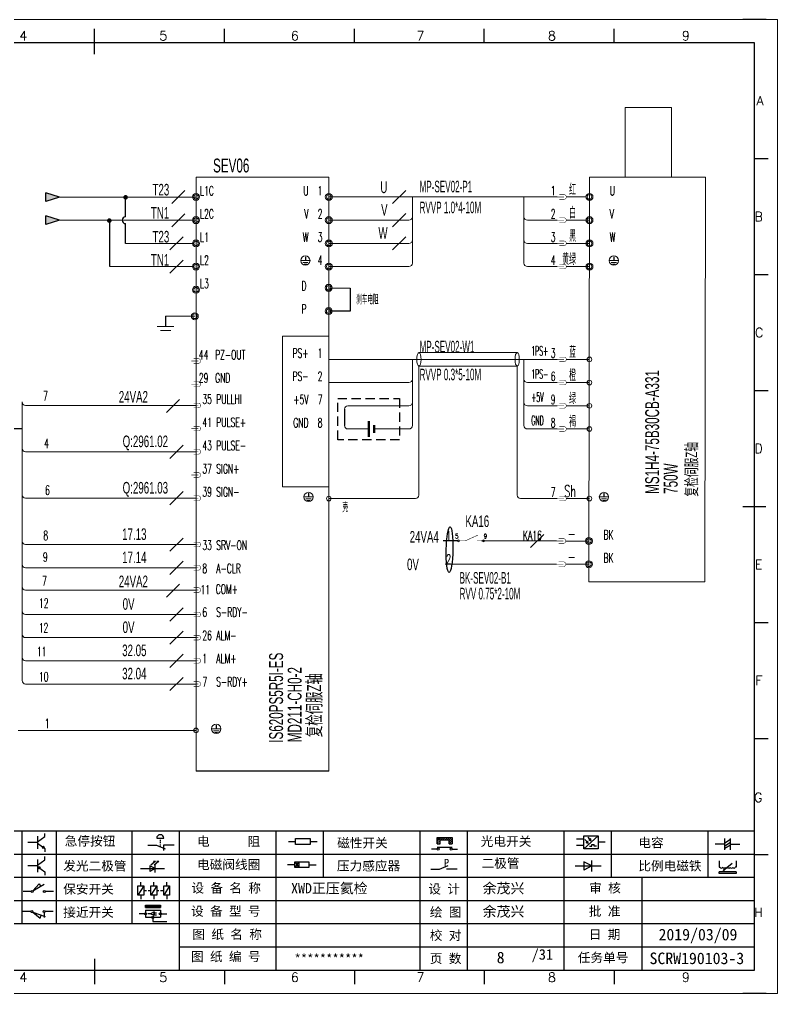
# Model space of a CAD drawing. Header units: millimetres. Extents: x -300 to 54435, y -106 to 60527.
# Drawn here: x 2840.7 to 3004.1, y 1904.7 to 2114.7 of the extents above; entities that cross this region are included whole.
import ezdxf
from ezdxf.enums import TextEntityAlignment as Align

# ---------------------------------------------------------------- set-up
doc = ezdxf.new("R2010")
doc.units = ezdxf.units.MM
doc.linetypes.add('DASHED', pattern=[0.75, 0.5, -0.25])
doc.layers.add('AE_BOR', color=1, linetype='Continuous')
doc.layers.add('ELEMENT', color=7, linetype='Continuous')
doc.layers.add('Dimension', color=3, linetype='Continuous', lineweight=13)
doc.styles.get("Standard").update_dxf_attribs({"font": ''})
doc.styles.add('WD', font='romans.shx', dxfattribs={"width": 0.8, "bigfont": 'gbcbig.shx'})
doc.styles.add('样式 8', font='arial.ttf', dxfattribs={"width": 0.6, "height": 2.5})
doc.styles.add('汉字', font='')
doc.styles.get('Standard').set_extended_font_data('SimSun')
doc.styles.get('汉字').set_extended_font_data('新宋体')

# ---------------------------------------------------------------- blocks, each defined once
blk = doc.blocks.new('$element$00000498')
at = {"const_width": 0.0233}
for points in [[(0, 0), (0, -0.25)], [(-0.25, -0.2), (0, -0.75)], [(0, -0.75), (0, -1)]]:
    blk.add_lwpolyline(points, dxfattribs=at)
at = {"flags": 9}
blk.add_attdef('S', (0, 0), '', height=0.00000667, dxfattribs=at)
blk = doc.blocks.new('H_KA_NO')
at = {"lineweight": 0}
for centre in [(0.2, 0), (5.6, 0)]:
    blk.add_circle(centre, 0.2, dxfattribs=at)
at = {"layer": 'ELEMENT', "color": 1, "xscale": 5, "yscale": 5, "zscale": 5, "rotation": 270}
blk.add_blockref('$element$00000498', (5.4, 0), dxfattribs=at)
at = {"lineweight": 0, "style": 'WD', "width": 0.8}
blk.add_attdef('端子号', text='', height=1, dxfattribs=at).set_placement((0.2, 0.5), align=Align.RIGHT)
blk.add_attdef('端子号', (5.6, 0.5), '', height=1, dxfattribs=at)
blk = doc.blocks.new('磁性开关')
at = {"linetype": 'ByBlock'}
h = blk.add_hatch(dxfattribs=at)
h.set_pattern_fill('ANSI31', color=256, scale=0.1, style=0)
h.paths.add_polyline_path([(-1910.88, -776.69), (-1910.88, -775.29), (-1907.69, -775.29), (-1907.69, -776.69), (-1908.31, -776.69), (-1908.31, -775.79), (-1910.25, -775.79), (-1910.25, -776.69)])
for p, q in [((-1910.88, -776.69), (-1910.88, -775.29)), ((-1910.88, -775.29), (-1907.69, -775.29)), ((-1910.88, -776.69), (-1910.25, -776.69)), ((-1910.25, -776.69), (-1910.25, -775.79)), ((-1910.25, -775.79), (-1908.31, -775.79)), ((-1908.31, -776.69), (-1908.31, -775.79)), ((-1908.31, -776.69), (-1907.69, -776.69)), ((-1907.69, -775.29), (-1907.69, -776.69)), ((-1910.91, -777.81), (-1912.09, -777.81)), ((-1910.88, -777.39), (-1907.69, -777.39)), ((-1907.66, -777.81), (-1906.48, -777.81))]:
    blk.add_line(p, q, dxfattribs=at)
for centre in [(-1910.68, -777.81), (-1907.88, -777.81)]:
    blk.add_circle(centre, 0.225, dxfattribs=at)
blk = doc.blocks.new('光电开关')
at = {"linetype": 'ByBlock'}
h = blk.add_hatch(dxfattribs=at)
h.set_pattern_fill('ANSI31', color=256, scale=0.01, style=0)
h.set_pattern_definition([(45, (0.172267, 0), (-0.0224506403, 0.0224506403), [])])
h.paths.add_polyline_path([(-1882.44, -776.34), (-1882.5, -775.91), (-1882.68, -776.07)])
h.paths.add_polyline_path([(-1882.86, -776.23), (-1882.44, -776.34), (-1882.68, -776.07)])
h.paths.add_polyline_path([(-1883.05, -776.88), (-1883.11, -776.45), (-1883.29, -776.61)])
h.paths.add_polyline_path([(-1883.47, -776.77), (-1883.05, -776.88), (-1883.29, -776.61)])
for p, q in [((-1884.01, -775.96), (-1885.56, -775.96)), ((-1880.91, -775.3), (-1884.01, -778.05)), ((-1883.75, -776.09), (-1883.05, -776.88)), ((-1883.11, -776.45), (-1883.47, -776.77)), ((-1883.05, -776.88), (-1883.47, -776.77)), ((-1883.14, -775.55), (-1882.44, -776.34)), ((-1883.05, -776.88), (-1883.11, -776.45)), ((-1882.5, -775.91), (-1882.86, -776.23)), ((-1882.44, -776.34), (-1882.86, -776.23)), ((-1882.44, -776.34), (-1882.5, -775.91)), ((-1879.37, -776.67), (-1880.91, -776.67)), ((-1884.01, -777.39), (-1885.56, -777.39)), ((-1882.78, -777.47), (-1882.23, -777.47)), ((-1882.23, -777.47), (-1882.23, -777.14)), ((-1882.23, -777.14), (-1881.78, -777.14)), ((-1881.78, -777.47), (-1881.78, -777.14)), ((-1881.23, -777.47), (-1881.78, -777.47))]:
    blk.add_line(p, q, dxfattribs=at)
blk.add_lwpolyline([(-1884.01, -775.3), (-1880.91, -775.3), (-1880.91, -778.05), (-1884.01, -778.05)], close=True, dxfattribs=at)
blk = doc.blocks.new('电磁阀线圈')
at = {"linetype": 'ByBlock'}
for p, q in [((-1854.61, -796.54), (-1856.17, -796.54)), ((-1854.61, -795.92), (-1853.75, -797.16)), ((-1853.75, -795.92), (-1854.61, -797.16)), ((-1853.75, -795.92), (-1853.75, -797.16)), ((-1851.53, -796.54), (-1849.97, -796.54))]:
    blk.add_line(p, q, dxfattribs=at)
blk.add_lwpolyline([(-1854.61, -795.92), (-1851.53, -795.92), (-1851.53, -797.16), (-1854.61, -797.16)], close=True, dxfattribs=at)
blk = doc.blocks.new('压力感应器')
at = {"linetype": 'ByBlock'}
for p, q in [((-1815.59, -777.73), (-1813.71, -776.93)), ((-1817.44, -777.73), (-1815.59, -777.73)), ((-1811.78, -777.73), (-1814.05, -777.73))]:
    blk.add_line(p, q, dxfattribs=at)
at = {"linetype": 'ByBlock', "insert": (-1814.65, -775.48), "char_height": 1.68, "width": 1.2242, "attachment_point": 1}
blk.add_mtext('{\\fNSimSun|b0|i0|c134|p49;P}', dxfattribs=at)
blk = doc.blocks.new('二极管')
at = {"linetype": 'ByBlock'}
for p, q in [((-1787.52, -776.77), (-1781.92, -776.77)), ((-1783.97, -776.77), (-1785.69, -775.9)), ((-1785.69, -775.9), (-1785.69, -777.65)), ((-1783.97, -776.77), (-1785.69, -777.65)), ((-1783.97, -777.99), (-1783.97, -775.56))]:
    blk.add_line(p, q, dxfattribs=at)
blk = doc.blocks.new('NPN三极管')
at = {"linetype": 'ByBlock'}
for p, q in [((-1785.73, -780.61), (-1785.73, -783.32)), ((-1785.73, -781.82), (-1784.15, -780.66)), ((-1784.15, -780.66), (-1784.15, -779.98)), ((-1785.73, -781.97), (-1787.81, -781.97)), ((-1785.73, -782.11), (-1784.15, -783.27)), ((-1784.41, -782.73), (-1784.74, -783.18)), ((-1784.15, -783.27), (-1784.74, -783.18)), ((-1784.15, -783.27), (-1784.41, -782.73)), ((-1784.15, -783.27), (-1784.15, -783.96))]:
    blk.add_line(p, q, dxfattribs=at)
blk = doc.blocks.new('PNP三极管')
at = {"linetype": 'ByBlock'}
for p, q in [((-1784.9, -785.38), (-1784.9, -788.09)), ((-1783.32, -785.43), (-1783.32, -784.75)), ((-1784.9, -786.74), (-1786.98, -786.74)), ((-1784.9, -786.59), (-1783.32, -785.43)), ((-1784.9, -786.88), (-1783.32, -788.04)), ((-1784.9, -786.88), (-1784.31, -786.97)), ((-1784.9, -786.88), (-1784.64, -787.42)), ((-1784.31, -786.97), (-1784.64, -787.42)), ((-1783.32, -788.04), (-1783.32, -788.73))]:
    blk.add_line(p, q, dxfattribs=at)
blk = doc.blocks.new('常开行程开关')
at = {"linetype": 'ByBlock'}
for p, q in [((-1785.89, -792.17), (-1784.52, -790.62)), ((-1785.89, -792.17), (-1783.43, -790.72)), ((-1784.52, -790.62), (-1784.19, -791.17)), ((-1786.29, -792.3), (-1788.01, -792.3)), ((-1781.48, -792.3), (-1783.21, -792.3))]:
    blk.add_line(p, q, dxfattribs=at)
for centre in [(-1786.07, -792.3), (-1783.42, -792.3)]:
    blk.add_circle(centre, 0.219, dxfattribs=at)
blk = doc.blocks.new('常闭行程开关')
at = {"linetype": 'ByBlock'}
for p, q in [((-1786.34, -796.62), (-1788.07, -796.62)), ((-1785.93, -796.72), (-1783.25, -797.7)), ((-1785.93, -796.72), (-1784.3, -798)), ((-1784.3, -798), (-1784.08, -797.4)), ((-1783.48, -796.84), (-1783.48, -797.85)), ((-1781.54, -796.62), (-1783.26, -796.62))]:
    blk.add_line(p, q, dxfattribs=at)
for centre in [(-1786.12, -796.62), (-1783.48, -796.62)]:
    blk.add_circle(centre, 0.219, dxfattribs=at)
blk = doc.blocks.new('电容')
at = {"linetype": 'ByBlock'}
for p, q in [((-1756.08, -782.99), (-1756.08, -780.56)), ((-1754.86, -780.79), (-1756.08, -781.55)), ((-1754.86, -782.99), (-1754.86, -780.56)), ((-1756.08, -781.77), (-1758.13, -781.77)), ((-1754.86, -781.44), (-1756.08, -782.2)), ((-1754.86, -781.99), (-1756.08, -782.75)), ((-1754.86, -781.77), (-1752.81, -781.77))]:
    blk.add_line(p, q, dxfattribs=at)
blk = doc.blocks.new('发光二极管')
at = {"linetype": 'ByBlock'}
for p, q in [((-1755.78, -785.92), (-1754.89, -785.14)), ((-1754.89, -785.14), (-1755.2, -785.22)), ((-1755.2, -785.22), (-1755.01, -785.43)), ((-1755.08, -785.92), (-1754.18, -785.14)), ((-1754.89, -785.14), (-1755.01, -785.43)), ((-1754.18, -785.14), (-1754.49, -785.22)), ((-1754.49, -785.22), (-1754.31, -785.43)), ((-1754.18, -785.14), (-1754.31, -785.43)), ((-1758.01, -786.77), (-1752.89, -786.77)), ((-1754.84, -786.77), (-1756.04, -786.16)), ((-1756.04, -786.16), (-1756.04, -787.39)), ((-1754.84, -786.77), (-1756.04, -787.39)), ((-1754.84, -787.63), (-1754.84, -785.92))]:
    blk.add_line(p, q, dxfattribs=at)
blk = doc.blocks.new('比例电磁阀')
at = {"linetype": 'ByBlock'}
for p, q in [((-1757.26, -775.38), (-1757.26, -776.71)), ((-1757.26, -776.71), (-1757.05, -776.71)), ((-1754.5, -775.98), (-1756.35, -777.44)), ((-1753.58, -776.71), (-1753.8, -776.71)), ((-1753.58, -775.38), (-1753.58, -776.71)), ((-1753.6, -777.73), (-1757.25, -777.73)), ((-1757.25, -778.13), (-1757.25, -777.73)), ((-1753.6, -778.13), (-1757.25, -778.13)), ((-1756.35, -777.44), (-1756.25, -777.25)), ((-1756.35, -777.44), (-1756.15, -777.38)), ((-1756.15, -777.38), (-1756.25, -777.25)), ((-1753.6, -777.73), (-1753.6, -778.13))]:
    blk.add_line(p, q, dxfattribs=at)
for centre in [(-1756.78, -776.71), (-1756.24, -776.71), (-1755.7, -776.71), (-1755.15, -776.71), (-1754.61, -776.71), (-1754.07, -776.71)]:
    blk.add_arc(centre, 0.271, 180, 0, dxfattribs=at)
blk = doc.blocks.new('保安开关')
at = {"linetype": 'ByBlock'}
for p, q in [((-1757.33, -790.79), (-1758.6, -792.81)), ((-1757.96, -790.79), (-1757.96, -789.97)), ((-1754.54, -790.79), (-1755.81, -792.81)), ((-1755.17, -790.79), (-1755.17, -789.97)), ((-1751.75, -790.79), (-1753.02, -792.81)), ((-1752.39, -790.79), (-1752.39, -789.97)), ((-1757.96, -792.81), (-1757.96, -793.62)), ((-1757.33, -791.8), (-1756.72, -791.8)), ((-1756.35, -791.8), (-1755.89, -791.8)), ((-1755.17, -792.81), (-1755.17, -793.62)), ((-1754.52, -791.8), (-1754.06, -791.8)), ((-1753.69, -791.8), (-1753.08, -791.8)), ((-1752.39, -792.81), (-1752.39, -793.62))]:
    blk.add_line(p, q, dxfattribs=at)
for points in [[(-1758.6, -790.79), (-1757.33, -790.79), (-1757.33, -792.81), (-1758.6, -792.81)], [(-1755.81, -790.79), (-1754.54, -790.79), (-1754.54, -792.81), (-1755.81, -792.81)], [(-1753.02, -790.79), (-1751.75, -790.79), (-1751.75, -792.81), (-1753.02, -792.81)]]:
    blk.add_lwpolyline(points, close=True, dxfattribs=at)
blk = doc.blocks.new('接近开关')
at = {"linetype": 'ByBlock'}
h = blk.add_hatch(dxfattribs=at)
h.set_pattern_fill('ANSI31', color=256, scale=0.01, style=0)
h.set_pattern_definition([(45, (-89.131516, -30.795668), (-0.0224506403, 0.0224506403), [])])
h.paths.add_polyline_path([(-1516.96, -1123.35), (-1516.96, -1122.85), (-1513.76, -1122.85), (-1513.76, -1123.35)])
for p, q in [((-1516.96, -1123.35), (-1516.96, -1122.85)), ((-1516.96, -1122.85), (-1513.76, -1122.85)), ((-1516.96, -1123.35), (-1513.76, -1123.35)), ((-1513.76, -1122.85), (-1513.76, -1123.35)), ((-1517.18, -1124.71), (-1518.36, -1124.71)), ((-1516.96, -1123.95), (-1513.76, -1123.95)), ((-1516.96, -1123.95), (-1516.96, -1125.47)), ((-1516.96, -1125.47), (-1513.76, -1125.47)), ((-1515.91, -1124.71), (-1516.45, -1124.71)), ((-1515.11, -1124.31), (-1515.91, -1124.71)), ((-1515.11, -1125.11), (-1515.91, -1124.71)), ((-1515.33, -1124.53), (-1515.17, -1124.53)), ((-1515.33, -1124.88), (-1515.17, -1124.88)), ((-1515.25, -1124.45), (-1515.25, -1124.61)), ((-1515.11, -1124.31), (-1515.11, -1125.11)), ((-1515.11, -1124.48), (-1514.58, -1124.48)), ((-1515.11, -1124.94), (-1514.58, -1124.94)), ((-1513.76, -1123.95), (-1513.76, -1125.47)), ((-1513.54, -1124.71), (-1512.36, -1124.71)), ((-1515.36, -1125.69), (-1515.36, -1126.36)), ((-1515.36, -1126.36), (-1512.36, -1126.36))]:
    blk.add_line(p, q, dxfattribs=at)
for centre in [(-1516.96, -1124.71), (-1515.36, -1125.47), (-1513.76, -1124.71)]:
    blk.add_circle(centre, 0.225, dxfattribs=at)
blk = doc.blocks.new('电阻')
at = {"linetype": 'ByBlock'}
for p, q in [((-3.09, 0), (-1.57, 0)), ((1.57, 0), (3.09, 0))]:
    blk.add_line(p, q, dxfattribs=at)
blk.add_lwpolyline([(-1.57, 0.63), (1.57, 0.63), (1.57, -0.63), (-1.57, -0.63)], close=True, dxfattribs=at)
blk = doc.blocks.new('急停按钮')
at = {"linetype": 'ByBlock'}
for p, q in [((-1.86, 0), (0, 0)), ((0, 0), (1.88, -0.81)), ((0.06, 1.45), (1.61, 1.45)), ((0.83, 1.45), (0.83, 1.24)), ((0.83, 1.07), (0.83, 0.85)), ((0.83, 0.68), (0.83, 0.47)), ((0.83, 0.29), (0.83, 0.08)), ((3.81, 0), (1.54, 0)), ((1.54, 0), (1.54, -1.15)), ((0.83, -0.09), (0.83, -0.24))]:
    blk.add_line(p, q, dxfattribs=at)
blk.add_arc((0.83, 1.45), 0.774, 0, 180)

msp = doc.modelspace()

# ---------------------------------------------------------------- hatches: boundary and pattern name
for points in [[(2846.377, 2075.458), (2846.377, 2077.328), (2849.295, 2076.393)], [(2846.377, 2070.458), (2846.377, 2072.328), (2849.295, 2071.393)]]:
    msp.add_hatch(color=7).paths.add_polyline_path(points)
at = {"lineweight": -2}
h = msp.add_hatch(color=7, dxfattribs=at)
edge = h.paths.add_edge_path()
edge.add_arc((2863.551, 2076.337), 0.5, 0, 360)
h = msp.add_hatch(color=7, dxfattribs=at)
edge = h.paths.add_edge_path()
edge.add_arc((2860.046, 2071.313), 0.5, 0, 360)

# ---------------------------------------------------------------- linework, layer by layer
at = {"color": 7}
for p, q in [((2999.085, 2109.676), (2712.085, 2109.676)), ((2999.085, 1909.676), (2999.085, 2109.676)), ((2849.295, 2076.393), (2846.377, 2077.328)), ((2846.377, 2075.458), (2846.377, 2077.328)), ((2849.295, 2076.393), (2846.377, 2075.458)), ((2863.547, 2072.129), (2863.547, 2076.393)), ((2849.295, 2071.393), (2846.377, 2072.328)), ((2846.377, 2070.458), (2846.377, 2072.328)), ((2849.295, 2071.393), (2846.377, 2070.458)), ((2860.129, 2061.406), (2860.129, 2071.393)), ((2863.547, 2066.406), (2863.547, 2070.657)), ((2902.301, 2063.491), (2902.301, 2062.701)), ((2968.792, 2063.491), (2968.792, 2062.701)), ((2907.354, 2056.813), (2911.94, 2056.743)), ((2911.94, 2056.743), (2911.94, 2051.813)), ((2911.94, 2051.813), (2907.354, 2051.813)), ((2872.169, 2050.701), (2872.169, 2048.52)), ((2910.732, 2030.644), (2910.732, 2027.144)), ((2821.356, 2026.469), (2841.23, 2026.469)), ((2902.986, 2012.526), (2902.986, 2011.736)), ((2966.668, 2012.526), (2966.668, 2011.736)), ((2935.328, 2002.274), (2932.006, 2002.274)), ((2883.094, 1962.542), (2883.094, 1961.752)), ((2907.354, 1952.605), (2878.726, 1952.605)), ((2717.115, 1909.676), (2996.615, 1909.676)), ((2837.881, 1909.676), (2897.831, 1909.676)), ((2897.831, 1909.676), (2966.617, 1909.676))]:
    msp.add_line(p, q, dxfattribs=at)
at = {"color": 7, "lineweight": 0}
for p, q in [((2878.594, 2076.393), (2849.295, 2076.393)), ((2907.354, 2076.41), (2956.551, 2076.41)), ((2925.37, 2062.16), (2925.37, 2076.41)), ((2949.418, 2062.16), (2949.418, 2076.41)), ((2958.551, 2076.41), (2962.793, 2076.41)), ((2878.594, 2071.393), (2849.295, 2071.393)), ((2907.354, 2071.41), (2924.62, 2071.41)), ((2956.551, 2071.41), (2950.168, 2071.41)), ((2963.543, 2071.41), (2958.551, 2071.41)), ((2878.226, 2066.406), (2863.547, 2066.406)), ((2907.354, 2066.41), (2924.62, 2066.41)), ((2956.551, 2066.41), (2950.168, 2066.41)), ((2963.543, 2066.406), (2958.551, 2066.406)), ((2901.407, 2062.694), (2903.196, 2062.694)), ((2901.739, 2062.265), (2902.864, 2062.265)), ((2967.897, 2062.694), (2969.686, 2062.694)), ((2968.23, 2062.265), (2969.354, 2062.265)), ((2878.226, 2061.406), (2860.129, 2061.406)), ((2902.025, 2061.919), (2902.598, 2061.919)), ((2907.354, 2061.41), (2924.62, 2061.41)), ((2956.551, 2061.41), (2950.168, 2061.41)), ((2963.543, 2061.402), (2958.551, 2061.402)), ((2968.515, 2061.919), (2969.088, 2061.919)), ((2878.476, 2050.701), (2872.169, 2050.701)), ((2870.381, 2048.506), (2873.958, 2048.506)), ((2871.045, 2047.648), (2873.294, 2047.648)), ((2956.551, 2041.394), (2907.354, 2041.394)), ((2925.37, 2027.144), (2925.37, 2041.394)), ((2926.799, 2042.858), (2947.96, 2042.859)), ((2949.418, 2027.144), (2949.418, 2041.394)), ((2963.543, 2041.39), (2958.551, 2041.39)), ((2926.778, 2039.929), (2947.96, 2039.929)), ((2926.778, 2039.929), (2926.778, 2012.136)), ((2947.96, 2039.929), (2947.96, 2012.144)), ((2907.354, 2036.394), (2924.62, 2036.394)), ((2956.551, 2036.394), (2950.168, 2036.394)), ((2963.543, 2036.386), (2958.551, 2036.386)), ((2841.231, 1972.156), (2841.231, 2032.219)), ((2841.981, 2031.469), (2878.726, 2031.469)), ((2911.482, 2031.394), (2924.62, 2031.394)), ((2956.551, 2031.394), (2950.168, 2031.394)), ((2963.543, 2031.386), (2958.551, 2031.386)), ((2915.959, 2026.394), (2911.482, 2026.394)), ((2917.155, 2026.394), (2924.62, 2026.394)), ((2956.551, 2026.394), (2950.168, 2026.394)), ((2963.543, 2026.386), (2958.551, 2026.386)), ((2878.726, 2021.469), (2841.981, 2021.469)), ((2841.981, 2011.469), (2878.726, 2011.469)), ((2902.092, 2011.729), (2903.881, 2011.729)), ((2902.424, 2011.3), (2903.548, 2011.3)), ((2902.71, 2010.954), (2903.283, 2010.954)), ((2907.354, 2011.386), (2926.028, 2011.386)), ((2956.551, 2011.394), (2948.71, 2011.394)), ((2963.543, 2011.386), (2958.551, 2011.386)), ((2965.774, 2011.729), (2967.562, 2011.729)), ((2966.106, 2011.3), (2967.23, 2011.3)), ((2966.391, 2010.954), (2966.965, 2010.954)), ((2841.981, 2001.469), (2878.726, 2001.469)), ((2956.439, 2002.242), (2940.26, 2002.242)), ((2963.431, 2002.238), (2958.439, 2002.238)), ((2956.439, 1997.242), (2932.421, 1997.242)), ((2956.439, 1997.242), (2934.522, 1997.242)), ((2963.431, 1997.234), (2958.439, 1997.234)), ((2841.981, 1996.465), (2878.726, 1996.465)), ((2841.981, 1991.67), (2878.726, 1991.67)), ((2878.726, 1986.402), (2841.981, 1986.402)), ((2878.726, 1981.398), (2841.981, 1981.398)), ((2878.726, 1976.41), (2841.981, 1976.41)), ((2878.726, 1971.406), (2841.981, 1971.406)), ((2878.726, 1961.402), (2840.417, 1961.402)), ((2883.989, 1961.745), (2882.2, 1961.745)), ((2883.656, 1961.316), (2882.532, 1961.316)), ((2883.371, 1960.97), (2882.798, 1960.97))]:
    msp.add_line(p, q, dxfattribs=at)
at = {"color": 7, "linetype": 'ByBlock'}
for p, q in [((2999.085, 1939.676), (2712.085, 1939.676)), ((2999.085, 1934.676), (2712.085, 1934.676)), ((2999.085, 1929.676), (2712.085, 1929.676)), ((2999.085, 1924.676), (2712.085, 1924.676)), ((2999.085, 1919.676), (2712.085, 1919.676)), ((2999.085, 1914.676), (2875.108, 1914.676))]:
    msp.add_line(p, q, dxfattribs=at)
at = {"color": 7, "lineweight": -2}
for p, q in [((2841.2, 1939.676), (2841.2, 1919.676)), ((2848.56, 1939.676), (2848.56, 1919.676)), ((2864.87, 1939.676), (2864.87, 1919.676)), ((2875.108, 1939.676), (2875.108, 1909.761)), ((2895.918, 1939.676), (2895.918, 1929.676)), ((2906.156, 1939.676), (2906.156, 1929.676)), ((2926.966, 1939.676), (2926.966, 1929.676)), ((2937.204, 1939.676), (2937.204, 1929.676)), ((2958.015, 1939.676), (2958.015, 1929.676)), ((2968.253, 1939.676), (2968.253, 1929.676)), ((2989.063, 1939.676), (2989.063, 1929.676)), ((2895.918, 1929.676), (2895.918, 1909.761)), ((2926.966, 1929.676), (2926.966, 1909.676)), ((2937.204, 1929.676), (2937.204, 1909.676)), ((2958.015, 1929.676), (2958.015, 1909.676)), ((2974.867, 1929.676), (2974.867, 1909.676))]:
    msp.add_line(p, q, dxfattribs=at)
at = {"color": 7, "ltscale": 2}
for p, q in [((2999.085, 1909.676), (2999.085, 1931.123)), ((2966.617, 1909.676), (2996.615, 1909.676)), ((2966.617, 1909.676), (2999.085, 1909.676))]:
    msp.add_line(p, q, dxfattribs=at)
at = {"color": 7, "lineweight": 0}
for points in [[(2971.224, 2095.693), (2981.224, 2095.693), (2981.224, 2080.693), (2971.224, 2080.693)], [(2963.543, 2080.693), (2988.543, 2080.693), (2988.426, 1993.442), (2963.426, 1993.442)], [(2907.354, 2046.394), (2897.354, 2046.394), (2897.354, 2013.894), (2907.354, 2013.894)]]:
    msp.add_lwpolyline(points, close=True, dxfattribs=at)
msp.add_lwpolyline([(2878.726, 1952.605), (2878.726, 2080.693), (2907.354, 2080.693), (2907.354, 1952.605)], dxfattribs=at)
at = {"color": 7, "lineweight": 0, "const_width": 0.1, "flags": 128}
for points in [[(2957.051, 2076.91), (2958.051, 2076.91, -1), (2958.051, 2075.91), (2957.051, 2075.91)], [(2957.051, 2071.91), (2958.051, 2071.91, -1), (2958.051, 2070.91), (2957.051, 2070.91)], [(2957.051, 2066.91), (2958.051, 2066.91, -1), (2958.051, 2065.91), (2957.051, 2065.91)], [(2957.051, 2061.91), (2958.051, 2061.91, -1), (2958.051, 2060.91), (2957.051, 2060.91)], [(2878.226, 2041.544), (2879.226, 2041.544, -1), (2879.226, 2040.544), (2878.226, 2040.544)], [(2957.051, 2041.894), (2958.051, 2041.894, -1), (2958.051, 2040.894), (2957.051, 2040.894)], [(2878.226, 2036.544), (2879.226, 2036.544, -1), (2879.226, 2035.544), (2878.226, 2035.544)], [(2957.051, 2036.894), (2958.051, 2036.894, -1), (2958.051, 2035.894), (2957.051, 2035.894)], [(2878.226, 2031.969), (2879.226, 2031.969, -1), (2879.226, 2030.969), (2878.226, 2030.969)], [(2957.051, 2031.894), (2958.051, 2031.894, -1), (2958.051, 2030.894), (2957.051, 2030.894)], [(2878.226, 2026.969), (2879.226, 2026.969, -1), (2879.226, 2025.969), (2878.226, 2025.969)], [(2957.051, 2026.894), (2958.051, 2026.894, -1), (2958.051, 2025.894), (2957.051, 2025.894)], [(2878.226, 2021.969), (2879.226, 2021.969, -1), (2879.226, 2020.969), (2878.226, 2020.969)], [(2878.226, 2016.969), (2879.226, 2016.969, -1), (2879.226, 2015.969), (2878.226, 2015.969)], [(2878.226, 2011.969), (2879.226, 2011.969, -1), (2879.226, 2010.969), (2878.226, 2010.969)], [(2957.051, 2011.894), (2958.051, 2011.894, -1), (2958.051, 2010.894), (2957.051, 2010.894)], [(2878.226, 2001.969), (2879.226, 2001.969, -1), (2879.226, 2000.969), (2878.226, 2000.969)], [(2956.939, 2002.742), (2957.939, 2002.742, -1), (2957.939, 2001.742), (2956.939, 2001.742)], [(2956.939, 1997.742), (2957.939, 1997.742, -1), (2957.939, 1996.742), (2956.939, 1996.742)], [(2878.226, 1996.965), (2879.226, 1996.965, -1), (2879.226, 1995.965), (2878.226, 1995.965)], [(2878.226, 1992.17), (2879.226, 1992.17, -1), (2879.226, 1991.17), (2878.226, 1991.17)], [(2878.226, 1986.902), (2879.226, 1986.902, -1), (2879.226, 1985.902), (2878.226, 1985.902)], [(2878.226, 1981.898), (2879.226, 1981.898, -1), (2879.226, 1980.898), (2878.226, 1980.898)], [(2878.226, 1976.91), (2879.226, 1976.91, -1), (2879.226, 1975.91), (2878.226, 1975.91)], [(2878.226, 1971.906), (2879.226, 1971.906, -1), (2879.226, 1970.906), (2878.226, 1970.906)]]:
    msp.add_lwpolyline(points, format="xyb", dxfattribs=at)
for points in [[(2958.051, 2076.41), (2956.551, 2076.41)], [(2958.051, 2071.41), (2956.551, 2071.41)], [(2958.051, 2066.41), (2956.551, 2066.41)], [(2958.051, 2061.41), (2956.551, 2061.41)], [(2958.051, 2041.394), (2956.551, 2041.394)], [(2879.226, 2041.044), (2877.726, 2041.044)], [(2879.226, 2036.044), (2877.726, 2036.044)], [(2958.051, 2036.394), (2956.551, 2036.394)], [(2879.226, 2031.469), (2877.726, 2031.469)], [(2958.051, 2031.394), (2956.551, 2031.394)], [(2879.226, 2026.469), (2877.726, 2026.469)], [(2958.051, 2026.394), (2956.551, 2026.394)], [(2879.226, 2021.469), (2877.726, 2021.469)], [(2879.226, 2016.469), (2877.726, 2016.469)], [(2879.226, 2011.469), (2877.726, 2011.469)], [(2958.051, 2011.394), (2956.551, 2011.394)], [(2879.226, 2001.469), (2877.726, 2001.469)], [(2957.939, 2002.242), (2956.439, 2002.242)], [(2957.939, 1997.242), (2956.439, 1997.242)], [(2879.226, 1996.465), (2877.726, 1996.465)], [(2879.226, 1991.67), (2877.726, 1991.67)], [(2879.226, 1986.402), (2877.726, 1986.402)], [(2879.226, 1981.398), (2877.726, 1981.398)], [(2879.226, 1976.41), (2877.726, 1976.41)], [(2879.226, 1971.406), (2877.726, 1971.406)]]:
    msp.add_lwpolyline(points, dxfattribs=at)
at = {"color": 7, "linetype": 'DASHED', "ltscale": 4}
msp.add_lwpolyline([(2909.272, 2032.956), (2922.559, 2032.956), (2922.559, 2024.057), (2909.272, 2024.057)], close=True, dxfattribs=at)
at = {"color": 7}
for points in [[(2915.959, 2028.092, 0.5, 0.5, 0), (2915.959, 2024.696, 2, 2, 0)], [(2917.155, 2027.243, 0.5, 0.5, 0), (2917.155, 2025.545, 2, 2, 0)]]:
    msp.add_lwpolyline(points, format="xyseb", dxfattribs=at)
at = {"color": 7, "lineweight": 0}
for centre, radius in [((2878.726, 2076.41), 0.75), ((2878.726, 2076.41), 0.5), ((2907.354, 2076.41), 0.75), ((2907.354, 2076.41), 0.5), ((2963.543, 2076.41), 0.75), ((2963.543, 2076.41), 0.5), ((2878.726, 2071.41), 0.75), ((2878.726, 2071.41), 0.5), ((2907.354, 2071.41), 0.75), ((2907.354, 2071.41), 0.5), ((2963.543, 2071.41), 0.75), ((2963.543, 2071.41), 0.5), ((2878.726, 2066.406), 0.75), ((2878.726, 2066.406), 0.5), ((2907.354, 2066.41), 0.75), ((2907.354, 2066.41), 0.5), ((2963.543, 2066.406), 0.75), ((2963.543, 2066.406), 0.5), ((2902.301, 2062.701), 1), ((2968.792, 2062.701), 1), ((2878.726, 2061.406), 0.75), ((2878.726, 2061.406), 0.5), ((2907.354, 2061.41), 0.75), ((2907.354, 2061.41), 0.5), ((2963.543, 2061.402), 0.75), ((2963.543, 2061.402), 0.5), ((2878.726, 2056.402), 0.75), ((2878.726, 2056.402), 0.5), ((2907.32, 2056.813), 0.75), ((2907.32, 2056.813), 0.5), ((2907.32, 2051.813), 0.75), ((2907.32, 2051.813), 0.5), ((2878.476, 2050.701), 0.75), ((2878.476, 2050.701), 0.5), ((2963.543, 2041.39), 0.5), ((2963.543, 2036.386), 0.5), ((2963.543, 2031.386), 0.5), ((2963.543, 2026.386), 0.5), ((2902.986, 2011.736), 1), ((2907.354, 2011.386), 0.5), ((2963.543, 2011.386), 0.5), ((2966.668, 2011.736), 1), ((2963.431, 2002.238), 0.75), ((2963.431, 2002.238), 0.5), ((2963.431, 1997.234), 0.75), ((2963.431, 1997.234), 0.5), ((2878.726, 1961.402), 0.5), ((2883.094, 1961.752), 1)]:
    msp.add_circle(centre, radius, dxfattribs=at)
at = {"color": 7}
msp.add_arc((2863.547, 2071.393), 0.736, 90, 270, dxfattribs=at)
at = {"color": 7, "lineweight": 0}
for centre, start, end in [((2924.62, 2072.16), 270, 0), ((2950.168, 2072.16), 180, 270), ((2924.62, 2067.16), 270, 0), ((2950.168, 2067.16), 180, 270), ((2924.62, 2062.16), 270, 0), ((2950.168, 2062.16), 180, 270), ((2924.62, 2037.144), 270, 0), ((2950.168, 2037.144), 180, 270), ((2841.981, 2032.219), 180, 270), ((2911.482, 2030.644), 90, 180), ((2924.62, 2032.144), 270, 0), ((2950.168, 2032.144), 180, 270), ((2911.482, 2027.144), 180, 270), ((2924.62, 2027.144), 270, 0), ((2950.168, 2027.144), 180, 270), ((2841.981, 2022.219), 180, 270), ((2841.981, 2012.219), 180, 270), ((2926.028, 2012.136), 270, 0), ((2948.71, 2012.144), 180, 270), ((2841.981, 2002.219), 180, 270), ((2841.981, 1997.215), 180, 270), ((2841.981, 1992.42), 180, 270), ((2841.981, 1987.152), 180, 270), ((2841.981, 1982.148), 180, 270), ((2841.981, 1977.16), 180, 270), ((2841.981, 1972.156), 180, 270)]:
    msp.add_arc(centre, 0.75, start, end, dxfattribs=at)
msp.add_ellipse((2926.778, 2041.394), major_axis=(0, 1.465), ratio=0.3169375, dxfattribs=at)
at = {"color": 7, "lineweight": 0, "extrusion": (0, 0, -1)}
msp.add_ellipse((2947.96, 2041.394), major_axis=(0, 1.465), ratio=0.3169375, dxfattribs=at)
at = {"color": 7}
msp.add_ellipse((2933.385, 2000.38), major_axis=(0.109, 4.907), ratio=0.1479253, dxfattribs=at)
at = {"layer": 'AE_BOR', "color": 7, "lineweight": 15}
for p, q in [((2707.081, 2114.676), (3004.081, 2114.676)), ((3004.081, 2114.676), (3004.081, 1904.676)), ((3004.081, 1904.676), (2707.081, 1904.676))]:
    msp.add_line(p, q, dxfattribs=at)
at = {"layer": 'AE_BOR', "color": 7}
for p, q in [((2856.865, 2109.676), (2856.865, 2112.676)), ((2884.865, 2109.676), (2884.865, 2112.676)), ((2912.865, 2109.676), (2912.865, 2112.676)), ((2940.865, 2109.676), (2940.865, 2112.676)), ((2968.865, 2109.676), (2968.865, 2112.676)), ((2999.085, 2084.676), (3002.085, 2084.676)), ((2999.085, 2059.676), (3002.085, 2059.676)), ((2999.085, 2034.676), (3002.085, 2034.676)), ((2999.085, 1984.676), (3002.085, 1984.676)), ((2999.085, 1959.676), (3002.085, 1959.676)), ((2999.085, 1934.676), (3002.085, 1934.676)), ((2856.865, 1909.676), (2856.865, 1906.676)), ((2884.865, 1909.676), (2884.865, 1906.676)), ((2912.865, 1909.676), (2912.865, 1906.676)), ((2940.865, 1909.676), (2940.865, 1906.676)), ((2968.865, 1909.676), (2968.865, 1906.676))]:
    msp.add_line(p, q, dxfattribs=at)
at = {"layer": 'AE_BOR', "color": 7, "lineweight": 30}
for p, q in [((3001.615, 2114.676), (2996.615, 2114.676)), ((2856.865, 2107.176), (2856.865, 2112.176)), ((2996.585, 2009.676), (3001.585, 2009.676)), ((2856.865, 1912.176), (2856.865, 1907.176)), ((2856.865, 1909.676), (2856.865, 1907.176)), ((3001.615, 1904.676), (2996.615, 1904.676))]:
    msp.add_line(p, q, dxfattribs=at)
at = {"layer": 'Dimension', "color": 7, "lineweight": 0}
for p, q in [((2873.487, 2074.979), (2876.315, 2077.807)), ((2921.094, 2074.996), (2923.923, 2077.824)), ((2873.487, 2069.979), (2876.315, 2072.807)), ((2921.094, 2069.996), (2923.923, 2072.824)), ((2873.119, 2064.992), (2875.948, 2067.82)), ((2921.094, 2064.996), (2923.923, 2067.824)), ((2873.119, 2059.992), (2875.948, 2062.82)), ((2872.348, 2029.912), (2875.177, 2032.741)), ((2873.119, 2020.055), (2875.948, 2022.884)), ((2873.119, 2010.055), (2875.948, 2012.884)), ((2950.847, 2000.828), (2953.675, 2003.656)), ((2873.119, 2000.055), (2875.948, 2002.884)), ((2873.119, 1995.051), (2875.948, 1997.88)), ((2872.348, 1990.113), (2875.177, 1992.941)), ((2873.119, 1984.988), (2875.948, 1987.816)), ((2873.119, 1979.984), (2875.948, 1982.812)), ((2873.119, 1974.996), (2875.948, 1977.824)), ((2873.119, 1969.992), (2875.948, 1972.82))]:
    msp.add_line(p, q, dxfattribs=at)

# ---------------------------------------------------------------- block references
at = {"color": 7, "lineweight": 0}
ref = msp.add_blockref('H_KA_NO', (2935.128, 2002.274), dxfattribs=at)
ref.add_attrib('端子号', '9', (2940.728, 2002.774), dxfattribs={"lineweight": 0, "height": 1, "style": 'WD', "width": 0.8})
ref.add_attrib('端子号', '5', dxfattribs={"lineweight": 0, "height": 1, "style": 'WD', "width": 0.8}).set_placement((2935.328, 2002.774), align=Align.RIGHT)
at = {"color": 7, "linetype": 'ByBlock'}
for name, p in [('NPN三极管', (4630.278, 2719.179)), ('磁性开关', (4841.61, 2713.636)), ('光电开关', (4846.306, 2713.945)), ('电容', (4748.773, 2718.657)), ('PNP三极管', (4629.453, 2718.95)), ('发光二极管', (4624.796, 2718.369)), ('电磁阀线圈', (4754.606, 2728.974)), ('压力感应器', (4746.805, 2709.192)), ('二极管', (4747.993, 2708.95)), ('比例电磁阀', (4748.773, 2708.657)), ('常开行程开关', (4629.453, 2718.95)), ('保安开关', (4624.796, 2718.657)), ('接近开关', (4384.797, 3046.574)), ('常闭行程开关', (4629.453, 2718.95))]:
    msp.add_blockref(name, p, dxfattribs=at)
at = {"color": 7}
for name, p in [('急停按钮', (2870.197, 1936.692)), ('电阻', (2901.737, 1937.453))]:
    msp.add_blockref(name, p, dxfattribs=at)

# ---------------------------------------------------------------- texts
at = {"color": 7, "lineweight": 0, "style": 'WD', "width": 0.6}
for s, height, p in [('红', 2.5, (2960.655, 2076.76)), ('U', 2, (2902.986, 2076.76)), ('1', 2, (2905.986, 2076.768)), ('V', 2, (2902.986, 2071.76)), ('2', 2, (2905.986, 2071.768)), ('白', 2.5, (2960.655, 2071.76)), ('W', 2, (2902.986, 2066.76)), ('3', 2, (2905.986, 2066.764)), ('黑', 2.5, (2960.655, 2066.756)), ('黄绿', 2.5, (2960.655, 2061.756)), ('4', 2, (2905.986, 2061.76)), ('D', 2, (2902.545, 2056.253)), ('P', 2, (2902.545, 2051.253)), ('PS+', 2, (2902.986, 2041.744)), ('1', 2, (2905.986, 2041.744)), ('蓝', 2.5, (2960.655, 2041.74)), ('橙', 2.5, (2960.655, 2036.74)), ('PS-', 2, (2902.986, 2036.744)), ('2', 2, (2905.986, 2036.744)), ('7', 2, (2846.808, 2032.528)), ('+5V', 2, (2902.986, 2031.744)), ('7', 2, (2905.986, 2031.744)), ('绿', 2.5, (2960.655, 2031.74)), ('GND', 2, (2902.986, 2026.74)), ('8', 2, (2905.986, 2026.74)), ('褐', 2.5, (2960.655, 2026.74)), ('4', 2, (2846.999, 2022.27)), ('6', 2, (2847.224, 2012.203)), ('Sh', 2.5, (2960.655, 2011.74)), ('壳', 2, (2911.49, 2008.458)), ('8', 2, (2846.851, 2002.429)), ('1', 2, (2933.705, 2002.345)), ('-', 2.5, (2960.543, 2002.588)), ('9', 2, (2846.753, 1997.791)), ('2', 2, (2933.705, 1997.345)), ('-', 2.5, (2960.543, 1997.588)), ('7', 2, (2846.613, 1992.667)), ('12', 2, (2846.943, 1987.848)), ('12', 2, (2846.887, 1982.531)), ('11', 2, (2846.489, 1977.405)), ('10', 2, (2846.923, 1971.964)), ('1', 2, (2847.144, 1961.889))]:
    msp.add_text(s, height=height, dxfattribs=at).set_placement(p, align=Align.RIGHT)
at = {"color": 7, "lineweight": 0}
for s, height, style, width, p in [('L1C', 2, 'WD', 0.6, (2879.594, 2076.76)), ('1', 2, 'WD', 0.6, (2955.19, 2076.768)), ('U', 2, 'WD', 0.6, (2967.912, 2076.76)), ('L2C', 2, 'WD', 0.6, (2879.594, 2071.76)), ('2', 2, 'WD', 0.6, (2955.19, 2071.768)), ('V', 2, 'WD', 0.6, (2967.912, 2071.76)), ('L1', 2, 'WD', 0.6, (2879.594, 2066.756)), ('3', 2, 'WD', 0.6, (2955.19, 2066.764)), ('W', 2, 'WD', 0.6, (2967.912, 2066.756)), ('L2', 2, 'WD', 0.6, (2879.594, 2061.756)), ('4', 2, 'WD', 0.6, (2955.19, 2061.76)), ('L3', 2, 'WD', 0.6, (2879.594, 2056.752)), ('刹车电阻', 2, 'WD', 0.6, (2913.275, 2053.264)), ('44', 2, 'WD', 0.6, (2879.344, 2041.394)), ('PZ-OUT', 2, 'WD', 0.6, (2882.844, 2041.394)), ('1PS+', 2, 'WD', 0.4, (2950.988, 2042.24)), ('3', 2, 'WD', 0.6, (2955.19, 2041.748)), ('1PS-', 2, 'WD', 0.4, (2950.988, 2037.24)), ('29', 2, 'WD', 0.6, (2879.344, 2036.394)), ('GND', 2, 'WD', 0.6, (2882.844, 2036.394)), ('6', 2, 'WD', 0.6, (2955.19, 2036.744)), ('35', 2, 'WD', 0.6, (2880.094, 2031.819)), ('PULLHI', 2, 'WD', 0.6, (2883.094, 2031.819)), ('+5V', 2, 'WD', 0.4, (2950.988, 2032.24)), ('9', 2, 'WD', 0.6, (2955.19, 2031.744)), ('41', 2, 'WD', 0.6, (2880.094, 2026.819)), ('PULSE+', 2, 'WD', 0.6, (2883.094, 2026.819)), ('GND', 2, 'WD', 0.4, (2950.988, 2027.24)), ('8', 2, 'WD', 0.6, (2955.19, 2026.744)), ('43', 2, 'WD', 0.6, (2880.094, 2021.819)), ('PULSE-', 2, 'WD', 0.6, (2883.094, 2021.819)), ('37', 2, 'WD', 0.6, (2880.094, 2016.819)), ('SIGN+', 2, 'WD', 0.6, (2883.094, 2016.819)), ('39', 2, 'WD', 0.6, (2880.094, 2011.819)), ('SIGN-', 2, 'WD', 0.6, (2883.094, 2011.819)), ('7', 2, 'WD', 0.6, (2955.19, 2011.744)), ('17.13', 2.5, '样式 8', 0.6, (2862.809, 2002.469)), ('KA16', 2, 'WD', 0.6, (2949.219, 2002.443)), ('BK', 2, 'WD', 0.6, (2966.564, 2002.588)), ('33', 2, 'WD', 0.6, (2880.094, 2000.331)), ('SRV-ON ', 2, 'WD', 0.6, (2883.094, 2000.331)), ('17.14', 2.5, '样式 8', 0.6, (2862.809, 1997.465)), ('BK', 2, 'WD', 0.6, (2966.564, 1997.584)), ('8', 2, 'WD', 0.6, (2880.094, 1995.327)), ('A-CLR ', 2, 'WD', 0.6, (2883.094, 1995.327)), ('11', 2, 'WD', 0.6, (2879.688, 1990.743)), ('COM+', 2, 'WD', 0.6, (2882.983, 1990.853)), ('6', 2, 'WD', 0.6, (2880.094, 1985.896)), ('S-RDY-', 2, 'WD', 0.6, (2883.094, 1985.896)), ('26', 2, 'WD', 0.6, (2880.094, 1980.892)), ('ALM- ', 2, 'WD', 0.6, (2883.094, 1980.892)), ('1', 2, 'WD', 0.6, (2880.094, 1975.904)), ('ALM+', 2, 'WD', 0.6, (2883.094, 1975.904)), ('7', 2, 'WD', 0.6, (2880.094, 1970.9)), ('S-RDY+', 2, 'WD', 0.6, (2883.094, 1970.9))]:
    msp.add_text(s, height=height, dxfattribs=dict(at, style=style, width=width)).set_placement(p)
msp.add_text('8', height=2.5).set_placement((2943.549, 1911.188))
at = {"color": 7, "char_height": 2, "attachment_point": 1, "style": '汉字'}
for s, insert in [('{\\fKaiTi_GB2312|b0|i0|c134|p49;急停按钮}', (2850.436, 1938.556)), ('{\\fKaiTi_GB2312|b0|i0|c134|p49;电      阻}', (2878.942, 1938.484)), ('{\\fKaiTi_GB2312|b0|i0|c134|p49;磁性开关}', (2909.153, 1938.147)), ('{\\fKaiTi_GB2312|b0|i0|c134|p49;光电开关}', (2940.104, 1938.485)), ('{\\fKaiTi_GB2312|b0|i0|c134|p49;电容}', (2974.08, 1938.197)), ('{\\fKaiTi_GB2312|b0|i0|c134|p49;发光二极管}', (2850.103, 1933.197)), ('{\\fKaiTi_GB2312|b0|i0|c134|p49;电磁阀线圈}', (2878.942, 1933.484)), ('{\\fKaiTi_GB2312|b0|i0|c134|p49;压力感应器}', (2909.1, 1933.207)), ('{\\fKaiTi_GB2312|b0|i0|c134|p49;二极管}', (2940.285, 1933.769)), ('{\\fKaiTi_GB2312|b0|i0|c134|p49;比例电磁铁}', (2974.08, 1933.197)), ('{\\fKaiTi_GB2312|b0|i0|c134|p49;保安开关}', (2850.103, 1928.197)), ('{\\fKaiTi_GB2312|b0|i0|c134|p0;设 备 名 称}', (2877.735, 1928.432)), ('{\\fKaiTi_GB2312|b0|i0|c134|p0;设 计}', (2928.802, 1928.216)), ('{\\fKaiTi_GB2312|b0|i0|c134|p0;审 核}', (2963.47, 1928.426)), ('{\\fKaiTi_GB2312|b0|i0|c134|p0;设 备 型 号}', (2877.661, 1923.432)), ('{\\fKaiTi_GB2312|b0|i0|c134|p0;批 准}', (2963.4, 1923.426)), ('{\\fKaiTi_GB2312|b0|i0|c134|p49;接近开关}', (2850.103, 1923.197)), ('{\\fKaiTi_GB2312|b0|i0|c134|p0;绘 图}', (2929.131, 1923.216)), ('{\\fKaiTi_GB2312|b0|i0|c134|p0;图 纸 名 称}', (2877.945, 1918.432)), ('{\\fKaiTi_GB2312|b0|i0|c134|p0;校 对}', (2929.131, 1918.216)), ('{\\fKaiTi_GB2312|b0|i0|c134|p0;日 期}', (2963.4, 1918.426)), ('{\\fKaiTi_GB2312|b0|i0|c134|p0;图 纸 编 号}', (2877.646, 1913.649)), ('{\\fKaiTi_GB2312|b0|i0|c134|p0;页 数}', (2929.131, 1913.216)), ('{\\fKaiTi_GB2312|b0|i0|c134|p0;任务单号}', (2961.024, 1913.426))]:
    msp.add_mtext(s, dxfattribs=dict(at, insert=insert))
at = {"color": 7, "char_height": 2.2, "attachment_point": 1}
for s, insert, width in [('{\\fKaiTi_GB2312|b0|i0|c134|p49;XWD\\fNSimSun|b0|i0|c134|p49;正}压氦检', (2899.228, 1928.475), 26.57668), ('余茂兴', (2940.514, 1928.475), 15.31746), ('余茂兴', (2940.514, 1923.475), 15.31746)]:
    msp.add_mtext(s, dxfattribs=dict(at, insert=insert, width=width))
at = {"char_height": 2.5, "attachment_point": 1}
for s, width, insert in [('2019/03/09', 15.27785, (2978.428, 1918.638)), ('SCRW190103-3', 16.39674, (2976.488, 1913.51))]:
    msp.add_mtext_dynamic_manual_height_columns(s, width=width, gutter_width=12.5, heights=[0], dxfattribs=dict(at, insert=insert))
at = {"color": 7, "lineweight": -2, "insert": (2907.442, 1912.176), "char_height": 2, "width": 31.04816, "attachment_point": 5}
msp.add_mtext('{\\C256;***********}', dxfattribs=at)
at = {"color": 7, "linetype": 'ByBlock', "lineweight": -2, "insert": (2949.718, 1912.837), "char_height": 4.26888, "width": 20.81025, "attachment_point": 5}
msp.add_mtext('  {\\H0.53119x; /31}', dxfattribs=at)
at = {"layer": 'AE_BOR', "color": 7, "style": 'WD'}
for s, p in [('4', (2841.527, 2110.176)), ('5', (2871.676, 2110.176)), ('6', (2900.021, 2110.176)), ('7', (2927.119, 2110.176)), ('8', (2955.449, 2110.176)), ('9', (2984.313, 2110.176)), ('4', (2841.527, 1907.176)), ('5', (2871.676, 1907.176)), ('6', (2900.021, 1907.176)), ('7', (2927.119, 1907.176)), ('8', (2955.449, 1907.176)), ('9', (2984.313, 1907.176))]:
    msp.add_text(s, height=2, dxfattribs=at).set_placement(p, align=Align.CENTER)
for s, p in [('A', (3001.108, 2097.176)), ('B', (3000.918, 2072.176)), ('C', (3001.013, 2047.176)), ('D', (3000.918, 2022.176)), ('E', (3000.823, 1997.176)), ('F', (3000.823, 1972.176)), ('F', (3000.823, 1972.176)), ('G', (3000.823, 1946.957)), ('H', (3000.918, 1922.176))]:
    msp.add_text(s, height=2, dxfattribs=at).set_placement(p, align=Align.MIDDLE_RIGHT)
at = {"layer": 'Dimension', "color": 7, "lineweight": 0, "style": '样式 8'}
for s, height, width, p in [('SEV06', 3, 0.6, (2882.4, 2081.693)), ('MP-SEV02-P1', 2.5, 0.5, (2926.914, 2077.41)), ('MP-SEV02-W1', 2.5, 0.5, (2926.914, 2042.894)), ('24VA2', 2.5, 0.6, (2862.082, 2032.075)), ('Q:2961.02', 2.5, 0.6, (2862.914, 2022.469)), ('Q:2961.03', 2.5, 0.6, (2862.914, 2012.469)), ('KA16', 2.5, 0.6, (2936.802, 2005.251)), ('24VA4', 2.5, 0.6, (2924.787, 2001.884)), ('0V', 2.5, 0.6, (2924.214, 1995.948)), ('BK-SEV02-B1', 2.5, 0.5, (2935.543, 1993.043)), ('24VA2', 2.5, 0.6, (2862.082, 1992.275)), ('0V', 2.5, 0.6, (2862.914, 1987.402)), ('0V', 2.5, 0.6, (2862.914, 1982.398)), ('32.05', 2.5, 0.6, (2862.809, 1977.41)), ('32.04', 2.5, 0.6, (2862.809, 1972.406))]:
    msp.add_text(s, height=height, dxfattribs=dict(at, width=width)).set_placement(p)
at = {"layer": 'Dimension', "color": 7, "lineweight": 0, "style": '样式 8', "width": 0.6}
for s, p in [('T23', (2872.961, 2076.732)), ('U', (2919.982, 2077.249)), ('V', (2920.024, 2072.41)), ('TN1', (2872.961, 2071.732)), ('T23', (2872.961, 2066.596)), ('W', (2920.024, 2067.41)), ('TN1', (2872.961, 2061.596))]:
    msp.add_text(s, height=2.5, dxfattribs=at).set_placement(p, align=Align.RIGHT)
at = {"layer": 'Dimension', "color": 7, "lineweight": 0, "style": '样式 8', "width": 0.5}
for s, p in [('RVVP 1.0*4-10M', (2926.914, 2075.41)), ('RVVP 0.3*5-10M', (2926.914, 2039.394)), ('RVV 0.75*2-10M', (2935.543, 1992.145))]:
    msp.add_text(s, height=2.5, dxfattribs=at).set_placement(p, align=Align.TOP_LEFT)
at = {"layer": 'Dimension', "color": 7, "lineweight": 0, "style": '样式 8', "width": 0.6}
for s, height, p in [('MS1H4-75B30CB-A331', 3, (2978.561, 2012.401)), ('复检伺服Z轴', 2.5, (2986.758, 2011.809)), ('750W', 3, (2982.561, 2012.401)), ('IS620PS5R5I-ES', 3, (2897.489, 1958.739)), ('MD211-CH0-2', 3, (2901.489, 1958.855)), ('复检伺服Z轴', 3, (2905.686, 1959.947))]:
    msp.add_text(s, height=height, rotation=90, dxfattribs=at).set_placement(p)

doc.saveas('drawing.dxf')
